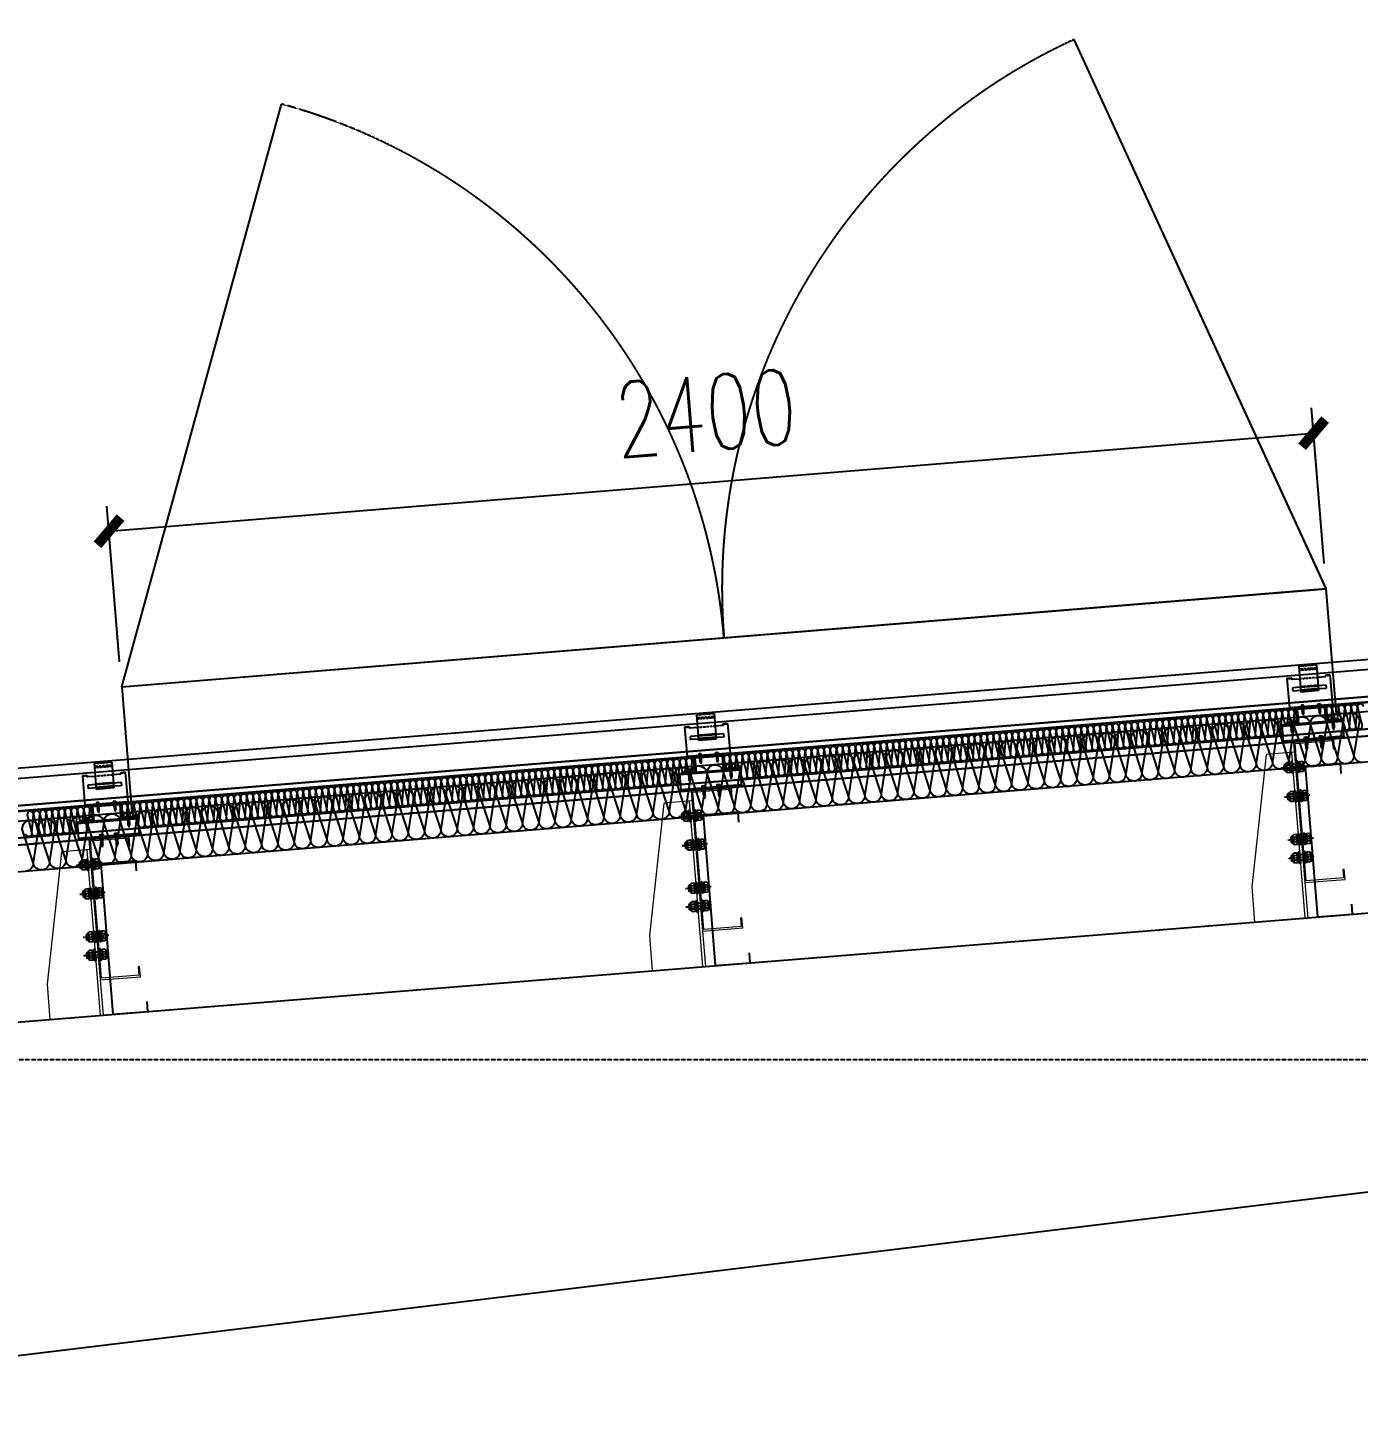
# Model space of a CAD drawing. Extents: x 220580 to 2027826, y -309201 to 71987.
# Drawn here: x 280199 to 282842, y -213029 to -210279 of the extents above; entities that cross this region are included whole.
import ezdxf

# ---------------------------------------------------------------- set-up
doc = ezdxf.new("R2010")
doc.units = 0
for name, pattern in [('__DASH', [0.35, 0.25, -0.1]), ('CENTER', [2, 1.25, -0.25, 0.25, -0.25]), ('CONTINUOUS0', [0]), ('CONTINUOUS1', [0]), ('DASH', [0.35, 0.25, -0.1]), ('DOTE', [2.42, 2, -0.2, 0.02, -0.2])]:
    doc.linetypes.add(name, pattern=pattern)
for name, color, linetype in [('003_THICK', 7, 'CONTINUOUS1'), ('004_THIN', 6, 'CONTINUOUS0'), ('A-AXIS-DOTE', 14, 'DOTE'), ('A-AXIS-DP', 126, 'Continuous'), ('A-HATCH-2', 251, 'Continuous'), ('A-LIN-V', 9, 'Continuous'), ('AS-COLN', 6, 'Continuous'), ('BWM', 8, 'Continuous'), ('C18', 4, 'CENTER'), ('DIM', 173, 'Continuous'), ('pj', 4, 'Continuous'), ('SEAMLOK75 - SHEET', 6, 'Continuous'), ('ZX', 240, 'CENTER'), ('建-尺寸', 3, 'Continuous'), ('紧固件', 40, 'Continuous')]:
    doc.layers.add(name, color=color, linetype=linetype)
doc.layers.add('S-dim', color=81, linetype='Continuous', lineweight=0)
doc.layers.add('粗', color=7, linetype='Continuous', lineweight=50)
doc.styles.add('A-DIM_T3', font='SIMPLEX', dxfattribs={"width": 0.705882, "bigfont": 'GBCBIG'})
doc.dimstyles.new('A-DIM&&50', dxfattribs={"dimtxt": 148.75, "dimasz": 50, "dimexe": 125, "dimexo": 150, "dimgap": 63.125, "dimtad": 1, "dimdec": 0, "dimzin": 0, "dimdsep": 46, "dimtxsty": 'A-DIM_T3', "dimblk": 'ARCHTICK', "dimcen": 0.09, "dimclrt": 7, "dimazin": 2, "dimtfac": 1, "dimtdec": 0, "dimtix": 1, "dimtmove": 2, "dimatfit": 3, "dimfxl": 0, "dimtolj": 1, "dimtzin": 0, "dimarcsym": 0})

# ---------------------------------------------------------------- blocks, each defined once
blk = doc.blocks.new('CURVEPATTERNLIB$SYSLIB$岩棉板')
at = {"color": 0}
for p, q in [((0, -17), (12, -67)), ((12, -67), (24, -17))]:
    blk.add_line(p, q, dxfattribs=at)
for centre, start, end in [((12, -17), 0, 180), ((0, -67), 270, 0), ((24, -67), 180, 270)]:
    blk.add_arc(centre, 12, start, end, dxfattribs=at)
blk = doc.blocks.new('e534654')
at = {"layer": 'A-LIN-V', "color": 2}
for p, q in [((10200, 700), (5250, 1100)), ((10200, 0), (5250, 600))]:
    blk.add_line(p, q, dxfattribs=at)
at = {"layer": 'A-LIN-V'}
for points in [[(6640.5, 1268.5), (6642.2, 1288.5), (6711.9, 1282.8), (6687.8, 983.8), (6618, 989.5), (6619.6, 1009.4)], [(7836.6, 1171.9), (7838.3, 1191.8), (7908, 1186.2), (7883.9, 887.2), (7814.1, 892.8), (7815.7, 912.7)], [(9032.7, 1075.2), (9034.4, 1095.2), (9104.1, 1089.5), (9080, 790.5), (9010.2, 796.1), (9011.8, 816.1)]]:
    blk.add_lwpolyline(points, dxfattribs=at)
at = {"layer": 'AS-COLN'}
for p, q in [((5250, 1500.5), (10098.9, 1105.6)), ((5250, 1400.4), (10099.9, 1005.4))]:
    blk.add_line(p, q, dxfattribs=at)
at = {"layer": 'A-HATCH-2', "xscale": 1.353561134779942, "yscale": 1.351351351351351, "zscale": 1.351351351351351, "rotation": 355.3467533355649}
for p in [(6606.5, 1397), (6638.9, 1394.3), (6671.3, 1391.7), (6703.7, 1389.1), (6736, 1386.4), (6768.4, 1383.8), (6800.8, 1381.2), (6833.2, 1378.5), (6865.5, 1375.9), (6897.9, 1373.3), (6930.3, 1370.6), (6962.7, 1368), (6995.1, 1365.3), (7027.4, 1362.7), (7059.8, 1360.1), (7092.2, 1357.4), (7124.6, 1354.8), (7157, 1352.2), (7189.3, 1349.5), (7221.7, 1346.9), (7254.1, 1344.3), (7286.5, 1341.6), (7318.8, 1339), (7351.2, 1336.4), (7383.6, 1333.7), (7416, 1331.1), (7448.4, 1328.5), (7480.7, 1325.8), (7513.1, 1323.2), (7545.5, 1320.5), (7577.9, 1317.9), (7610.2, 1315.3), (7642.6, 1312.6), (7675, 1310), (7707.4, 1307.4), (7739.8, 1304.7), (7772.1, 1302.1), (7804.5, 1299.5), (7836.9, 1296.8), (7869.3, 1294.2), (7901.7, 1291.6), (7934, 1288.9), (7966.4, 1286.3), (7998.8, 1283.7), (8031.2, 1281), (8063.5, 1278.4), (8095.9, 1275.7), (8128.3, 1273.1), (8160.7, 1270.5), (8193.1, 1267.8), (8225.4, 1265.2), (8257.8, 1262.6), (8290.2, 1259.9), (8322.6, 1257.3), (8355, 1254.7), (8387.3, 1252), (8419.7, 1249.4), (8452.1, 1246.8), (8484.5, 1244.1), (8516.8, 1241.5), (8549.2, 1238.9), (8581.6, 1236.2), (8614, 1233.6), (8646.4, 1230.9), (8678.7, 1228.3), (8711.1, 1225.7), (8743.5, 1223), (8775.9, 1220.4), (8808.2, 1217.8), (8840.6, 1215.1), (8873, 1212.5), (8905.4, 1209.9), (8937.8, 1207.2), (8970.1, 1204.6), (9002.5, 1202), (9034.9, 1199.3), (9067.3, 1196.7), (9099.7, 1194), (9132, 1191.4), (9164.4, 1188.8), (9196.8, 1186.1), (9229.2, 1183.5)]:
    blk.add_blockref('CURVEPATTERNLIB$SYSLIB$岩棉板', p, dxfattribs=at)
blk = doc.blocks.new('_ArchTick')
at = {"color": 0, "linetype": 'ByBlock', "const_width": 0.4}
blk.add_lwpolyline([(-0.5, -0.5), (0.5, 0.5)], dxfattribs=at)
blk = doc.blocks.new('*D407')
at = {"layer": 'Defpoints', "color": 0, "transparency": 16777216}
for p in [(-1772729.9, 580856.2), (-1772720.3, 580546.4), (-1775119.2, 580472)]:
    blk.add_point(p, dxfattribs=at)
at = {"layer": '建-尺寸', "color": 0, "lineweight": -2, "transparency": 16777216}
for p, q in [((-1772721.9, 580596.3), (-1772731.5, 580906.2)), ((-1775128.8, 580781.8), (-1772729.9, 580856.2)), ((-1775120.7, 580522), (-1775130.3, 580831.8))]:
    blk.add_line(p, q, dxfattribs=at)
at = {"layer": '建-尺寸', "color": 0, "lineweight": -2, "transparency": 16777216, "xscale": 50, "yscale": 50, "zscale": 50}
for p, rotation in [((-1772729.9, 580856.2), 1.775699479531219), ((-1775128.8, 580781.8), 181.7756994795312)]:
    blk.add_blockref('_ArchTick', p, dxfattribs=dict(at, rotation=rotation))
at = {"layer": '建-尺寸', "color": 7, "transparency": 16777216, "insert": (-1773933.6, 580956.5), "char_height": 148.75, "attachment_point": 5, "rotation": 1.7757, "style": 'A-DIM_T3'}
blk.add_mtext('\\A1;2400', dxfattribs=at)
blk = doc.blocks.new('20250821141233')
at = {"layer": 'A-AXIS-DOTE', "linetype": '__DASH', "ltscale": 2}
blk.add_line((110280.4, 11700), (-5335.3, 11700), dxfattribs=at)
blk = doc.blocks.new('34t65')
at = {"color": 2, "ltscale": 50}
for p, q in [((1430037, 238183.4), (1430157, 238183.4)), ((1430037, 238148.4), (1430037, 238183.4)), ((1430157, 238183.4), (1430157, 238148.4)), ((1430037, 238180.9), (1430157, 238180.9)), ((1430157, 238150.9), (1430037, 238150.9)), ((1430157, 238148.4), (1430037, 238148.4))]:
    blk.add_line(p, q, dxfattribs=at)
blk = doc.blocks.new('*U1984')
at = {"layer": 'pj'}
for p, q in [((-4.4, 0.5), (-4.4, 0)), ((4.4, 0), (-4.4, 0)), ((-4.1, 0.8), (-3.1, 1)), ((4.1, 0.8), (-4.1, 0.8)), ((-3.1, 3.9), (-3.1, 1)), ((3.1, 1), (-3.1, 1)), ((2.3, 4.2), (-2.3, 4.2)), ((-2, 0.8), (-1.5, 1)), ((-1.5, 3.9), (-1.5, 1)), ((-1.5, 0), (-1.5, -1.6)), ((1.5, 3.9), (1.5, 1)), ((2.2, 0.8), (1.5, 1)), ((1.5, 0), (1.5, -1.1)), ((3.1, 3.9), (3.1, 1)), ((4.1, 0.8), (3.1, 1)), ((4.4, 0.5), (4.4, 0)), ((-2.1, -1.9), (2.1, -1.4)), ((-2.1, -1.9), (-1.5, -1.6)), ((-2.1, -1.9), (-1.5, -2.2)), ((-2.1, -3.3), (2.1, -2.8)), ((-2.1, -3.3), (-1.5, -3)), ((-2.1, -3.3), (-1.5, -3.6)), ((-2.1, -4.7), (2.1, -4.2)), ((-2.1, -4.7), (-1.5, -4.4)), ((-2.1, -4.7), (-1.5, -5)), ((-2.1, -6.1), (2.1, -5.6)), ((-2.1, -6.1), (-1.5, -5.8)), ((-2.1, -6.1), (-1.5, -6.4)), ((-2.1, -7.5), (2.1, -7)), ((-2.1, -7.5), (-1.5, -7.2)), ((-2.1, -7.5), (-1.5, -7.8)), ((-2.1, -8.9), (2.1, -8.4)), ((-2.1, -8.9), (-1.5, -8.6)), ((-2.1, -8.9), (-1.5, -9.2)), ((-2.1, -10.3), (2.1, -9.8)), ((-2.1, -10.3), (-1.5, -10)), ((-2.1, -10.3), (-1.5, -10.6)), ((-2.1, -11.7), (2.1, -11.2)), ((-2.1, -11.7), (-1.5, -11.4)), ((-2.1, -11.7), (-1.5, -12)), ((-2.1, -13.1), (-1.5, -12.8)), ((-2.1, -13.1), (-1.1, -13)), ((-2.1, -13.1), (-1.5, -13.4)), ((-1.5, -1.6), (1.5, -1.1)), ((-1.5, -2.2), (1.5, -1.7)), ((-1.5, -2.2), (-1.5, -3)), ((-1.5, -3), (1.5, -2.5)), ((-1.5, -3.6), (1.5, -3.1)), ((-1.5, -3.6), (-1.5, -4.4)), ((-1.5, -4.4), (1.5, -3.9)), ((-1.5, -5), (1.5, -4.5)), ((-1.5, -5), (-1.5, -5.8)), ((-1.5, -5.8), (1.5, -5.3)), ((-1.5, -6.4), (1.5, -5.9)), ((-1.5, -6.4), (-1.5, -7.2)), ((-1.5, -7.2), (1.5, -6.7)), ((-1.5, -7.8), (1.5, -7.3)), ((-1.5, -7.8), (-1.5, -8.6)), ((-1.5, -8.6), (1.5, -8.1)), ((-1.5, -9.2), (1.5, -8.7)), ((-1.5, -9.2), (-1.5, -10)), ((-1.5, -10), (1.5, -9.5)), ((-1.5, -10.6), (1.5, -10.1)), ((-1.5, -10.6), (-1.5, -11.4)), ((-1.5, -11.4), (1.5, -10.9)), ((-1.5, -12), (1.5, -11.5)), ((-1.5, -12), (-1.5, -12.8)), ((-1.5, -12.8), (-1, -12.7)), ((-1.5, -13.4), (-1.5, -17.2)), ((-1.5, -13.4), (-1.3, -13.4)), ((0, -18.6), (-1.5, -17.2)), ((0, -18.6), (1.5, -17.2)), ((0.6, -12.4), (1.5, -12.3)), ((0.7, -12.8), (2.1, -12.6)), ((0.7, -13), (1.5, -12.9)), ((0.7, -13.8), (1.5, -13.7)), ((0.7, -14.2), (2.1, -14)), ((0.7, -14.4), (1.5, -14.3)), ((1.5, -0.3), (1.5, -1.1)), ((2.1, -1.4), (1.5, -1.1)), ((2.1, -1.4), (1.5, -1.7)), ((1.5, -1.7), (1.5, -2.5)), ((2.1, -2.8), (1.5, -2.5)), ((2.1, -2.8), (1.5, -3.1)), ((1.5, -3.1), (1.5, -3.9)), ((2.1, -4.2), (1.5, -3.9)), ((2.1, -4.2), (1.5, -4.5)), ((1.5, -4.5), (1.5, -5.3)), ((2.1, -5.6), (1.5, -5.3)), ((2.1, -5.6), (1.5, -5.9)), ((1.5, -5.9), (1.5, -6.7)), ((2.1, -7), (1.5, -6.7)), ((2.1, -7), (1.5, -7.3)), ((1.5, -7.3), (1.5, -8.1)), ((2.1, -8.4), (1.5, -8.1)), ((2.1, -8.4), (1.5, -8.7)), ((1.5, -8.7), (1.5, -9.5)), ((2.1, -9.8), (1.5, -9.5)), ((2.1, -9.8), (1.5, -10.1)), ((1.5, -10.1), (1.5, -10.9)), ((2.1, -11.2), (1.5, -10.9)), ((2.1, -11.2), (1.5, -11.5)), ((1.5, -11.5), (1.5, -12.3)), ((2.1, -12.6), (1.5, -12.3)), ((2.1, -12.6), (1.5, -12.9)), ((1.5, -12.9), (1.5, -13.7)), ((2.1, -14), (1.5, -13.7)), ((2.1, -14), (1.5, -14.3)), ((1.5, -14.3), (1.5, -17.2))]:
    blk.add_line(p, q, dxfattribs=at)
blk.add_lwpolyline([(0, -18.6), (0.7, -14.4), (0.7, -12.7, 0.417657), (0.4, -12.4, 0.097062), (-1, -12.7), (-1.5, -13.8)], format="xyb", dxfattribs=at)
for centre, radius, start, end in [((-4.1, 0.5), 0.3, 90, 180), ((-2.3, 3.3), 0.951, 35.4009, 144.5991), ((0, 1), 3.2, 61.0594, 118.9406), ((2.3, 3.3), 0.951, 35.4009, 144.5991), ((4.1, 0.5), 0.3, 0, 90)]:
    blk.add_arc(centre, radius, start, end, dxfattribs=at)
at = {"layer": 'ZX', "ltscale": 0.2}
blk.add_line((0, 4.9), (0, -21), dxfattribs=at)
blk = doc.blocks.new('A$C2F3B4A73')
at = {"layer": '粗', "lineweight": -2}
for p, q in [((25.2, 101.1), (60.4, 101.1)), ((25.2, 101.1), (25.2, 49.6)), ((60.4, 101.1), (60.4, 49.6)), ((0, 78.7), (9.6, 78.7)), ((0, 78.7), (0, 19.8)), ((9.6, 78.7), (9.6, 76.3)), ((9.6, 58.4), (9.6, 53.6)), ((10.4, 75.5), (25.2, 75.5)), ((10.4, 59.2), (25.2, 59.2)), ((25.2, 58.4), (60.4, 58.4)), ((60.4, 75.5), (75.2, 75.5)), ((60.4, 59.2), (75.2, 59.2)), ((76, 78.7), (85.6, 78.7)), ((76, 78.7), (76, 76.3)), ((76, 58.4), (76, 53.6)), ((85.6, 78.7), (85.6, 19.8)), ((10.4, 52.8), (25.2, 52.8)), ((25.2, 53.6), (60.4, 53.6)), ((25.2, 49.6), (60.4, 49.6)), ((60.4, 52.8), (75.2, 52.8)), ((0, 19.8), (85.6, 19.8)), ((0, 18.8), (0, 19.8)), ((0, 18.8), (85.6, 18.8)), ((14.4, 19.8), (14.4, 18.8)), ((71.2, 19.8), (71.2, 18.8)), ((85.6, 19.8), (85.6, 18.8))]:
    blk.add_line(p, q, dxfattribs=at)
at = {"layer": '粗', "linetype": 'DASH', "lineweight": -2}
for p, q in [((25.2, 100.6), (60.4, 100.6)), ((25.2, 94.7), (60.4, 94.7)), ((25.2, 92.3), (60.4, 92.3)), ((0, 77.7), (9.6, 77.7)), ((25.2, 75.5), (60.4, 75.5)), ((25.2, 60), (60.4, 60)), ((25.2, 59.2), (60.4, 59.2)), ((76, 77.7), (85.6, 77.7)), ((25.2, 52.8), (60.4, 52.8)), ((25.2, 52), (60.4, 52)), ((16, 19.8), (16, 18.8)), ((21.6, 19.8), (21.6, 18.8)), ((29.6, 19.8), (29.6, 18.8)), ((35.2, 19.8), (35.2, 18.8)), ((50.4, 19.8), (50.4, 18.8)), ((56, 19.8), (56, 18.8)), ((64, 19.8), (64, 18.8)), ((69.6, 19.8), (69.6, 18.8))]:
    blk.add_line(p, q, dxfattribs=at)
at = {"layer": '粗', "lineweight": -2}
for centre, start, end in [((10.4, 76.3), 180, 270), ((10.4, 58.4), 90, 180), ((75.2, 76.3), 270, 0), ((75.2, 58.4), 0, 90), ((10.4, 53.6), 180, 270), ((75.2, 53.6), 270, 0)]:
    blk.add_arc(centre, 0.8, start, end, dxfattribs=at)
at = {"layer": '紧固件', "color": 2, "yscale": 0.8, "zscale": 0.8}
for p, xscale in [((26.1, 19.8), 0.8), ((59.5, 19.8), -0.8)]:
    blk.add_blockref('*U1984', p, dxfattribs=dict(at, xscale=xscale))
blk = doc.blocks.new('A$C51791418')
blk.add_blockref('A$C2F3B4A73', (-42.8, -15.8))
blk = doc.blocks.new('*U1987')
at = {"layer": '003_THICK', "color": 2}
for points in [[(-11, 13.1, 0.611769), (-11, 6.5, 0.611769)], [(-11, 6.5, 0.305859), (-11, -6.5, 0.305859)], [(31.2, 6.5, 0.61177), (31.2, 13.1, 0.61177)], [(31.2, -6.5, 0.305858), (31.2, 6.5, 0.305858)], [(-11, -6.5, 0.611769), (-11, -13.1, 0.611769)], [(31.2, -13.1, 0.61177), (31.2, -6.5, 0.61177)]]:
    blk.add_lwpolyline(points, format="xyb", dxfattribs=at)
for points in [[(-13, 9.8), (-13, -9.8)], [(-11, 13.1), (-3, 13.1)], [(-11, 6.5), (-3, 6.5)], [(-3.6, 8), (-3.6, -8)], [(-3, 13.1), (-3, -13.1)], [(-3, 12.1), (1.1, 12.1)], [(-3, 0), (1.1, 4.1)], [(-3, -4.1), (1.1, 0)], [(1.1, 15), (4.1, 15)], [(1.1, 15), (1.1, -15)], [(4.1, 15), (4.1, -15)], [(4.1, 8), (16.1, 8)], [(16.1, 15), (16.1, -15)], [(16.1, 15), (19.1, 15)], [(19.1, 15), (19.1, -15)], [(19.1, 12.1), (23.2, 12.1)], [(19.1, 0), (23.2, 4.1)], [(23.2, 13.1), (23.2, -13.1)], [(23.2, 13.1), (31.2, 13.1)], [(23.2, 6.5), (31.2, 6.5)], [(33.2, 9.8), (33.2, -9.8)], [(33.2, 8), (37.5, 8)], [(37.5, 8), (37.5, -8)], [(37.5, 8), (39, 6.5)], [(39, 6.5), (39, -6.5)], [(-11, -6.5), (-3, -6.5)], [(-11, -13.1), (-3, -13.1)], [(-3, -12.1), (1.1, -12.1)], [(1.1, -15), (4.1, -15)], [(4.1, -8), (16.1, -8)], [(16.1, -15), (19.1, -15)], [(19.1, -4.1), (23.2, 0)], [(19.1, -12.1), (23.2, -12.1)], [(23.2, -6.5), (31.2, -6.5)], [(23.2, -13.1), (31.2, -13.1)], [(33.2, -8), (37.5, -8)], [(37.5, -8), (39, -6.5)]]:
    blk.add_lwpolyline(points, dxfattribs=at)
at = {"layer": '004_THIN', "color": 2}
for points in [[(-3.6, 6.5), (16.1, 6.5)], [(33.2, 6.5), (39, 6.5)], [(-3.6, -6.5), (16.1, -6.5)], [(33.2, -6.5), (39, -6.5)]]:
    blk.add_lwpolyline(points, dxfattribs=at)
at = {"layer": 'C18', "color": 1, "ltscale": 0.6}
blk.add_lwpolyline([(-21, 0), (47, 0)], dxfattribs=at)
blk = doc.blocks.new('1112')
at = {"color": 2}
blk.add_lwpolyline([(1432456, 238570.9), (1432478.5, 238570.9), (1432478.5, 238598.4), (1432538.5, 238598.4), (1432538.5, 238570.9), (1432561, 238570.9), (1432561, 238568.4), (1432536, 238568.4), (1432536, 238595.9), (1432481, 238595.9), (1432481, 238568.4), (1432456, 238568.4)], close=True, dxfattribs=at)
at = {"layer": 'S-dim', "ltscale": 10}
for p, q in [((1432412.5, 238511.6), (1432362.5, 238252.3)), ((1432412.5, 238512.7), (1432468.5, 238512.7)), ((1432462.5, 238511.6), (1432462.5, 238182.3)), ((1432362.5, 238252.3), (1432362.5, 238182.3)), ((1432468.5, 238252.3), (1432468.5, 238182.3)), ((1432362.5, 238182.3), (1432468.5, 238182.3))]:
    blk.add_line(p, q, dxfattribs=at)
at = {"layer": 'S-dim', "color": 6, "ltscale": 10}
blk.add_lwpolyline([(1432548.5, 238512.3), (1432548.5, 238532.3), (1432468.5, 238532.3), (1432468.5, 238252.3), (1432548.5, 238252.3), (1432548.5, 238272.3), (1432545.5, 238272.3), (1432545.5, 238255.3), (1432471.5, 238255.3), (1432471.5, 238529.3), (1432545.5, 238529.3), (1432545.5, 238512.3)], close=True, dxfattribs=at)
blk.add_blockref('34t65', (2411.5, 385))
at = {"xscale": -0.7500000000000001, "yscale": 0.7500000000000001, "zscale": 0.7500000000000001, "rotation": 359.9999999722328}
for p in [(1432474.6, 238482.3), (1432474.6, 238302.3)]:
    blk.add_blockref('*U1987', p, dxfattribs=at)
at = {"layer": 'SEAMLOK75 - SHEET', "xscale": -1}
blk.add_blockref('A$C51791418', (1432508.5, 238596.4), dxfattribs=at)
at = {"layer": '紧固件', "xscale": -1.023999999801318, "yscale": 1.023999999801318, "zscale": 1.023999999801318}
for p in [(1432467.3, 238570.9), (1432549.8, 238570.9, 0), (1432493.5, 238535.9), (1432523.5, 238535.9)]:
    blk.add_blockref('*U1984', p, dxfattribs=at)
blk = doc.blocks.new('*U1975')
at = {"layer": '003_THICK', "color": 2}
for points in [[(-10.5, 13.1, 0.611769), (-10.5, 6.5, 0.611769)], [(-10.5, 6.5, 0.305859), (-10.5, -6.5, 0.305859)], [(31.2, 6.5, 0.61177), (31.2, 13.1, 0.61177)], [(31.2, -6.5, 0.305858), (31.2, 6.5, 0.305858)], [(-10.5, -6.5, 0.611769), (-10.5, -13.1, 0.611769)], [(31.2, -13.1, 0.61177), (31.2, -6.5, 0.61177)]]:
    blk.add_lwpolyline(points, format="xyb", dxfattribs=at)
for points in [[(-12.5, 9.8), (-12.5, -9.8)], [(-10.5, 13.1), (-2.5, 13.1)], [(-10.5, 6.5), (-2.5, 6.5)], [(-3.6, 8), (-3.6, -8)], [(-2.5, 13.1), (-2.5, -13.1)], [(-2.5, 12.1), (1.6, 12.1)], [(-2.5, 0), (1.6, 4.1)], [(-2.5, -4.1), (1.6, 0)], [(1.6, 15), (4.6, 15)], [(1.6, 15), (1.6, -15)], [(4.6, 15), (4.6, -15)], [(4.6, 8), (16.1, 8)], [(16.1, 15), (16.1, -15)], [(16.1, 15), (19.1, 15)], [(19.1, 15), (19.1, -15)], [(19.1, 12.1), (23.2, 12.1)], [(19.1, 0), (23.2, 4.1)], [(23.2, 13.1), (23.2, -13.1)], [(23.2, 13.1), (31.2, 13.1)], [(23.2, 6.5), (31.2, 6.5)], [(33.2, 9.8), (33.2, -9.8)], [(33.2, 8), (37.5, 8)], [(37.5, 8), (37.5, -8)], [(37.5, 8), (39, 6.5)], [(39, 6.5), (39, -6.5)], [(-10.5, -6.5), (-2.5, -6.5)], [(-10.5, -13.1), (-2.5, -13.1)], [(-2.5, -12.1), (1.6, -12.1)], [(1.6, -15), (4.6, -15)], [(4.6, -8), (16.1, -8)], [(16.1, -15), (19.1, -15)], [(19.1, -4.1), (23.2, 0)], [(19.1, -12.1), (23.2, -12.1)], [(23.2, -6.5), (31.2, -6.5)], [(23.2, -13.1), (31.2, -13.1)], [(33.2, -8), (37.5, -8)], [(37.5, -8), (39, -6.5)]]:
    blk.add_lwpolyline(points, dxfattribs=at)
at = {"layer": '004_THIN', "color": 2}
for points in [[(-3.6, 6.5), (16.1, 6.5)], [(33.2, 6.5), (39, 6.5)], [(-3.6, -6.5), (16.1, -6.5)], [(33.2, -6.5), (39, -6.5)]]:
    blk.add_lwpolyline(points, dxfattribs=at)
at = {"layer": 'C18', "color": 1, "ltscale": 0.6}
blk.add_lwpolyline([(-20.5, 0), (47, 0)], dxfattribs=at)
blk = doc.blocks.new('r5657')
at = {"layer": 'A-LIN-V'}
blk.add_line((-1775119.2, 580472), (-1775111.4, 580222.1), dxfattribs=at)
for points in [[(-1772720.3, 580546.4), (-1773165.5, 581660.7)], [(-1775119.2, 580472), (-1774743.9, 581611.8)], [(-1775119.2, 580472), (-1772720.3, 580546.4)], [(-1772712.6, 580296.5), (-1772720.3, 580546.4)]]:
    blk.add_lwpolyline(points, dxfattribs=at)
at = {"layer": 'A-LIN-V', "linetype": 'DASH'}
for centre, start, end in [((-1772720.3, 580546.4), 111.7757, 181.7757), ((-1775119.2, 580472), 1.7757, 71.7757)]:
    blk.add_arc(centre, 1200, start, end, dxfattribs=at)
at = {"layer": '建-尺寸'}
dim = blk.add_aligned_dim(p1=(-1775119.2, 580472), p2=(-1772720.3, 580546.4), distance=310, dimstyle='A-DIM&&50', dxfattribs=at)
dim.commit()
dim.dimension.update_dxf_attribs({"geometry": '*D407', "text_midpoint": (-1773933.6, 580956.5)})
blk = doc.blocks.new('A$Cc659754e')
at = {"color": 1, "ltscale": 50}
for p, q in [((-10454.6, 2467.1), (-15249.9, 2079.6)), ((-10454.7, 2468.6), (-15249.7, 2081.1))]:
    blk.add_line(p, q, dxfattribs=at)
at = {"color": 4, "ltscale": 50}
for p, q in [((-15184, 2033.6), (-10453.1, 2415.9, 0)), ((-15184, 2032.8), (-10453, 2415.1, 0)), ((-15184, 2019.4), (-10452.6, 2401.7, 0)), ((-15184, 2018.6), (-10452.6, 2400.9, 0))]:
    blk.add_line(p, q, dxfattribs=at)
at = {"color": 2, "ltscale": 50}
blk.add_line((-15184, 2019.7), (-10452.6, 2402, 0), dxfattribs=at)
at = {"layer": 'A-LIN-V', "color": 2}
for p, q in [((-15400, 1650), (-10450, 2050)), ((-15400, 950), (-10450, 1550))]:
    blk.add_line(p, q, dxfattribs=at)
at = {"layer": 'BWM'}
for points in [[(-11796.1, 2351.3, 1), (-11808.6, 2350.3), (-11799.3, 2313.4, -1), (-11811.8, 2312.4), (-11808.6, 2350.3, 1), (-11821, 2349.3), (-11811.8, 2312.4, -1), (-11824.2, 2311.4), (-11821, 2349.3, 1), (-11833.5, 2348.3), (-11824.2, 2311.4, -1), (-11836.7, 2310.4), (-11833.5, 2348.3, 1), (-11846, 2347.3), (-11840.4, 2325)], [(-11954.6, 2294.6, -0.414214), (-11961.3, 2300.3), (-11958.1, 2338.2, 1), (-11970.6, 2337.2), (-11961.3, 2300.3, -1), (-11973.8, 2299.3), (-11970.6, 2337.2, 1), (-11983, 2336.2), (-11973.8, 2299.3, -1), (-11986.2, 2298.3), (-11983, 2336.2, 1), (-11995.5, 2335.2), (-11986.2, 2298.3, -1), (-11998.7, 2297.3), (-11995.5, 2335.2, 1), (-12007.9, 2334.2), (-11998.7, 2297.3, -1), (-12011.1, 2296.3), (-12007.9, 2334.2, 1), (-12020.4, 2333.2), (-12011.1, 2296.3, -1), (-12023.6, 2295.3), (-12020.4, 2333.2, 1), (-12032.9, 2332.2), (-12023.6, 2295.3, -1), (-12036.1, 2294.3), (-12032.9, 2332.2, 1), (-12045.3, 2331.2), (-12036.1, 2294.3, -1), (-12048.5, 2293.3), (-12045.3, 2331.2, 1), (-12057.8, 2330.1), (-12048.5, 2293.3, -1), (-12061, 2292.3), (-12057.8, 2330.1, 1), (-12070.2, 2329.1), (-12061, 2292.3, -1), (-12073.4, 2291.3), (-12070.2, 2329.1, 1), (-12082.7, 2328.1), (-12073.4, 2291.3, -1), (-12085.9, 2290.3), (-12082.7, 2328.1, 1), (-12095.1, 2327.1), (-12085.9, 2290.3, -1), (-12098.4, 2289.3), (-12095.1, 2327.1, 1), (-12107.6, 2326.1), (-12098.4, 2289.3, -1), (-12110.8, 2288.3), (-12107.6, 2326.1, 1), (-12120.1, 2325.1), (-12110.8, 2288.3, -1), (-12123.3, 2287.2), (-12120.1, 2325.1, 1), (-12132.5, 2324.1), (-12123.3, 2287.2, -1), (-12135.7, 2286.2), (-12132.5, 2324.1, 1), (-12145, 2323.1), (-12135.7, 2286.2, -1), (-12148.2, 2285.2), (-12145, 2323.1, 1), (-12157.4, 2322.1), (-12148.2, 2285.2, -1), (-12160.7, 2284.2), (-12157.4, 2322.1, 1), (-12169.9, 2321.1), (-12160.7, 2284.2, -1), (-12173.1, 2283.2), (-12169.9, 2321.1, 1), (-12182.4, 2320.1), (-12173.1, 2283.2, -1), (-12185.6, 2282.2), (-12182.4, 2320.1, 1), (-12194.8, 2319.1), (-12185.6, 2282.2, -1), (-12198, 2281.2), (-12194.8, 2319.1, 1), (-12207.3, 2318.1), (-12198, 2281.2, -1), (-12210.5, 2280.2), (-12207.3, 2318.1, 1), (-12219.7, 2317.1), (-12210.5, 2280.2, -1), (-12222.9, 2279.2), (-12219.7, 2317.1, 1), (-12232.2, 2316), (-12222.9, 2279.2, -1), (-12235.4, 2278.2), (-12232.2, 2316, 1), (-12244.7, 2315), (-12235.4, 2278.2, -1), (-12247.9, 2277.2), (-12244.7, 2315, 1), (-12257.1, 2314), (-12247.9, 2277.2, -1), (-12260.3, 2276.2), (-12257.1, 2314, 1), (-12269.6, 2313), (-12260.3, 2276.2, -1), (-12272.8, 2275.2), (-12269.6, 2313, 1), (-12282, 2312), (-12272.8, 2275.2, -1), (-12285.2, 2274.2), (-12282, 2312, 1), (-12294.5, 2311), (-12285.2, 2274.2, -1), (-12297.7, 2273.2), (-12294.5, 2311, 1), (-12307, 2310), (-12297.7, 2273.2, -1), (-12310.2, 2272.1), (-12307, 2310, 1), (-12319.4, 2309), (-12310.2, 2272.1, -1), (-12322.6, 2271.1), (-12319.4, 2309, 1), (-12331.9, 2308), (-12322.6, 2271.1, -1), (-12335.1, 2270.1), (-12331.9, 2308, 1), (-12344.3, 2307), (-12335.1, 2270.1, -1), (-12347.5, 2269.1), (-12344.3, 2307, 1), (-12356.8, 2306), (-12347.5, 2269.1, -1), (-12360, 2268.1), (-12356.8, 2306, 1), (-12369.3, 2305), (-12360, 2268.1, -1), (-12372.5, 2267.1), (-12369.3, 2305, 1), (-12381.7, 2304), (-12372.5, 2267.1, -1), (-12384.9, 2266.1), (-12381.7, 2304, 1), (-12394.2, 2303), (-12384.9, 2266.1, -1), (-12397.4, 2265.1), (-12394.2, 2303, 1), (-12406.6, 2302), (-12397.4, 2265.1, -1), (-12409.8, 2264.1), (-12406.6, 2302, 1), (-12419.1, 2300.9), (-12409.8, 2264.1, -1), (-12422.3, 2263.1), (-12419.1, 2300.9, 1), (-12431.6, 2299.9), (-12422.3, 2263.1, -1), (-12434.8, 2262.1), (-12431.6, 2299.9, 1), (-12444, 2298.9), (-12434.8, 2262.1, -1), (-12447.2, 2261.1), (-12444, 2298.9, 1), (-12456.5, 2297.9), (-12447.2, 2261.1, -1), (-12459.7, 2260.1), (-12456.5, 2297.9, 1), (-12468.9, 2296.9), (-12459.7, 2260.1, -1), (-12472.1, 2259.1), (-12468.9, 2296.9, 1), (-12481.4, 2295.9), (-12472.1, 2259.1, -1), (-12484.6, 2258), (-12481.4, 2295.9, 1), (-12493.8, 2294.9), (-12484.6, 2258, -1), (-12497.1, 2257), (-12493.8, 2294.9, 1), (-12506.3, 2293.9), (-12497.1, 2257, -1), (-12509.5, 2256), (-12506.3, 2293.9, 1), (-12518.8, 2292.9), (-12509.5, 2256, -1), (-12522, 2255), (-12518.8, 2292.9, 1), (-12531.2, 2291.9), (-12522, 2255, -1), (-12534.4, 2254), (-12531.2, 2291.9, 1), (-12543.7, 2290.9), (-12534.4, 2254, -1), (-12546.9, 2253), (-12543.7, 2290.9, 1), (-12556.1, 2289.9), (-12546.9, 2253, -1), (-12559.4, 2252), (-12556.1, 2289.9, 1), (-12568.6, 2288.9), (-12559.4, 2252, -1), (-12571.8, 2251), (-12568.6, 2288.9, 1), (-12581.1, 2287.9), (-12571.8, 2251, -1), (-12584.3, 2250), (-12581.1, 2287.9, 1), (-12593.5, 2286.9), (-12584.3, 2250, -1), (-12596.7, 2249), (-12593.5, 2286.9, 1), (-12606, 2285.8), (-12596.7, 2249, -1), (-12609.2, 2248), (-12606, 2285.8, 1), (-12618.4, 2284.8), (-12609.2, 2248, -1), (-12621.6, 2247), (-12618.4, 2284.8, 1), (-12630.9, 2283.8), (-12621.6, 2247, -1), (-12634.1, 2246), (-12630.9, 2283.8, 1), (-12643.4, 2282.8), (-12634.1, 2246, -1), (-12646.6, 2245), (-12643.4, 2282.8, 1), (-12655.8, 2281.8), (-12646.6, 2245, -1), (-12659, 2244), (-12655.8, 2281.8, 1), (-12668.3, 2280.8), (-12659, 2244, -1), (-12671.5, 2242.9), (-12668.3, 2280.8, 1), (-12680.7, 2279.8), (-12671.5, 2242.9, -1), (-12683.9, 2241.9), (-12680.7, 2279.8, 1), (-12693.2, 2278.8), (-12683.9, 2241.9, -1), (-12696.4, 2240.9), (-12693.2, 2278.8, 1), (-12705.7, 2277.8), (-12696.4, 2240.9, -1), (-12708.9, 2239.9), (-12705.7, 2277.8, 1), (-12718.1, 2276.8), (-12708.9, 2239.9, -1), (-12721.3, 2238.9), (-12718.1, 2276.8, 1), (-12730.6, 2275.8), (-12721.3, 2238.9, -1), (-12733.8, 2237.9), (-12730.6, 2275.8, 1), (-12743, 2274.8), (-12733.8, 2237.9, -1), (-12746.2, 2236.9), (-12743, 2274.8, 1), (-12755.5, 2273.8), (-12746.2, 2236.9, -1), (-12758.7, 2235.9), (-12755.5, 2273.8, 1), (-12768, 2272.8), (-12758.7, 2235.9, -1), (-12771.2, 2234.9), (-12768, 2272.8, 1), (-12780.4, 2271.7), (-12771.2, 2234.9, -1), (-12783.6, 2233.9), (-12780.4, 2271.7, 1), (-12792.9, 2270.7), (-12783.6, 2233.9, -1), (-12796.1, 2232.9), (-12792.9, 2270.7, 1), (-12805.3, 2269.7), (-12796.1, 2232.9, -1), (-12808.5, 2231.9), (-12805.3, 2269.7, 1), (-12817.8, 2268.7), (-12808.5, 2231.9, -1), (-12821, 2230.9), (-12817.8, 2268.7, 1), (-12830.3, 2267.7), (-12821, 2230.9, -1), (-12833.5, 2229.9), (-12830.3, 2267.7, 1), (-12842.7, 2266.7), (-12833.5, 2229.9, -1), (-12845.9, 2228.9), (-12842.7, 2266.7, 1), (-12855.2, 2265.7), (-12845.9, 2228.9, -1), (-12858.4, 2227.8), (-12855.2, 2265.7, 1), (-12867.6, 2264.7), (-12858.4, 2227.8, -1), (-12870.8, 2226.8), (-12867.6, 2264.7, 1), (-12880.1, 2263.7), (-12870.8, 2226.8, -1), (-12883.3, 2225.8), (-12880.1, 2263.7, 1), (-12892.5, 2262.7), (-12883.3, 2225.8, -1), (-12895.8, 2224.8), (-12892.5, 2262.7, 1), (-12905, 2261.7), (-12895.8, 2224.8, -1), (-12908.2, 2223.8), (-12905, 2261.7, 1), (-12917.5, 2260.7), (-12908.2, 2223.8, -1), (-12920.7, 2222.8), (-12917.5, 2260.7, 1), (-12929.9, 2259.7), (-12920.7, 2222.8, -1), (-12933.1, 2221.8), (-12929.9, 2259.7, 1), (-12942.4, 2258.7), (-12933.1, 2221.8, -1), (-12945.6, 2220.8), (-12942.4, 2258.7, 1), (-12954.8, 2257.7), (-12945.6, 2220.8, -1), (-12958.1, 2219.8), (-12954.8, 2257.7, 1), (-12967.3, 2256.6), (-12958.1, 2219.8, -1), (-12970.5, 2218.8), (-12967.3, 2256.6, 1), (-12979.8, 2255.6), (-12970.5, 2218.8, -1), (-12983, 2217.8), (-12979.8, 2255.6, 1), (-12992.2, 2254.6), (-12983, 2217.8, -1), (-12995.4, 2216.8), (-12992.2, 2254.6, 1), (-13004.7, 2253.6), (-12995.4, 2216.8, -1), (-13007.9, 2215.8), (-13004.7, 2253.6, 1), (-13017.1, 2252.6), (-13007.9, 2215.8, -1), (-13020.4, 2214.8), (-13017.1, 2252.6, 1), (-13029.6, 2251.6), (-13020.4, 2214.8, -1), (-13032.8, 2213.7), (-13029.6, 2251.6, 1), (-13042.1, 2250.6), (-13036.5, 2228.4)], [(-11947.4, 2318.9), (-11945.6, 2339.2, 1), (-11958.1, 2338.2), (-11952.5, 2315.9)], [(-11934.9, 2319.9), (-11933.2, 2340.2, 1), (-11945.6, 2339.2), (-11940.7, 2319.4)], [(-11860.1, 2325.9), (-11858.4, 2346.3, 1), (-11870.9, 2345.2), (-11865.9, 2325.4)], [(-11847.7, 2326.9), (-11846, 2347.3, 1), (-11858.4, 2346.3), (-11853.5, 2326.5)], [(-13056.2, 2229.3), (-13054.5, 2249.6, 1), (-13067, 2248.6), (-13062, 2228.8)], [(-13043.8, 2230.3), (-13042.1, 2250.6, 1), (-13054.5, 2249.6), (-13049.6, 2229.8)], [(-13150.7, 2198, -0.414214), (-13157.4, 2203.7), (-13154.2, 2241.5, 1), (-13166.7, 2240.5), (-13157.4, 2203.7, -1), (-13169.9, 2202.7), (-13166.7, 2240.5, 1), (-13179.1, 2239.5), (-13169.9, 2202.7, -1), (-13182.3, 2201.7), (-13179.1, 2239.5, 1), (-13191.6, 2238.5), (-13182.3, 2201.7, -1), (-13194.8, 2200.7), (-13191.6, 2238.5, 1), (-13204, 2237.5), (-13194.8, 2200.7, -1), (-13207.2, 2199.7), (-13204, 2237.5, 1), (-13216.5, 2236.5), (-13207.2, 2199.7, -1), (-13219.7, 2198.6), (-13216.5, 2236.5, 1), (-13229, 2235.5), (-13219.7, 2198.6, -1), (-13232.2, 2197.6), (-13229, 2235.5, 1), (-13241.4, 2234.5), (-13232.2, 2197.6, -1), (-13244.6, 2196.6), (-13241.4, 2234.5, 1), (-13253.9, 2233.5), (-13244.6, 2196.6, -1), (-13257.1, 2195.6), (-13253.9, 2233.5, 1), (-13266.3, 2232.5), (-13257.1, 2195.6, -1), (-13269.5, 2194.6), (-13266.3, 2232.5, 1), (-13278.8, 2231.5), (-13269.5, 2194.6, -1), (-13282, 2193.6), (-13278.8, 2231.5, 1), (-13291.2, 2230.5), (-13282, 2193.6, -1), (-13294.5, 2192.6), (-13291.2, 2230.5, 1), (-13303.7, 2229.5), (-13294.5, 2192.6, -1), (-13306.9, 2191.6), (-13303.7, 2229.5, 1), (-13316.2, 2228.5), (-13306.9, 2191.6, -1), (-13319.4, 2190.6), (-13316.2, 2228.5, 1), (-13328.6, 2227.4), (-13319.4, 2190.6, -1), (-13331.8, 2189.6), (-13328.6, 2227.4, 1), (-13341.1, 2226.4), (-13331.8, 2189.6, -1), (-13344.3, 2188.6), (-13341.1, 2226.4, 1), (-13353.5, 2225.4), (-13344.3, 2188.6, -1), (-13356.8, 2187.6), (-13353.5, 2225.4, 1), (-13366, 2224.4), (-13356.8, 2187.6, -1), (-13369.2, 2186.6), (-13366, 2224.4, 1), (-13378.5, 2223.4), (-13369.2, 2186.6, -1), (-13381.7, 2185.6), (-13378.5, 2223.4, 1), (-13390.9, 2222.4), (-13381.7, 2185.6, -1), (-13394.1, 2184.6), (-13390.9, 2222.4, 1), (-13403.4, 2221.4), (-13394.1, 2184.6, -1), (-13406.6, 2183.5), (-13403.4, 2221.4, 1), (-13415.8, 2220.4), (-13406.6, 2183.5, -1), (-13419.1, 2182.5), (-13415.8, 2220.4, 1), (-13428.3, 2219.4), (-13419.1, 2182.5, -1), (-13431.5, 2181.5), (-13428.3, 2219.4, 1), (-13440.8, 2218.4), (-13431.5, 2181.5, -1), (-13444, 2180.5), (-13440.8, 2218.4, 1), (-13453.2, 2217.4), (-13444, 2180.5, -1), (-13456.4, 2179.5), (-13453.2, 2217.4, 1), (-13465.7, 2216.4), (-13456.4, 2179.5, -1), (-13468.9, 2178.5), (-13465.7, 2216.4, 1), (-13478.1, 2215.4), (-13468.9, 2178.5, -1), (-13481.3, 2177.5), (-13478.1, 2215.4, 1), (-13490.6, 2214.4), (-13481.3, 2177.5, -1), (-13493.8, 2176.5), (-13490.6, 2214.4, 1), (-13503.1, 2213.4), (-13493.8, 2176.5, -1), (-13506.3, 2175.5), (-13503.1, 2213.4, 1), (-13515.5, 2212.3), (-13506.3, 2175.5, -1), (-13518.7, 2174.5), (-13515.5, 2212.3, 1), (-13528, 2211.3), (-13518.7, 2174.5, -1), (-13531.2, 2173.5), (-13528, 2211.3, 1), (-13540.4, 2210.3), (-13531.2, 2173.5, -1), (-13543.6, 2172.5), (-13540.4, 2210.3, 1), (-13552.9, 2209.3), (-13543.6, 2172.5, -1), (-13556.1, 2171.5), (-13552.9, 2209.3, 1), (-13565.4, 2208.3), (-13556.1, 2171.5, -1), (-13568.6, 2170.5), (-13565.4, 2208.3, 1), (-13577.8, 2207.3), (-13568.6, 2170.5, -1), (-13581, 2169.4), (-13577.8, 2207.3, 1), (-13590.3, 2206.3), (-13581, 2169.4, -1), (-13593.5, 2168.4), (-13590.3, 2206.3, 1), (-13602.7, 2205.3), (-13593.5, 2168.4, -1), (-13605.9, 2167.4), (-13602.7, 2205.3, 1), (-13615.2, 2204.3), (-13605.9, 2167.4, -1), (-13618.4, 2166.4), (-13615.2, 2204.3, 1), (-13627.7, 2203.3), (-13618.4, 2166.4, -1), (-13630.9, 2165.4), (-13627.7, 2203.3, 1), (-13640.1, 2202.3), (-13630.9, 2165.4, -1), (-13643.3, 2164.4), (-13640.1, 2202.3, 1), (-13652.6, 2201.3), (-13643.3, 2164.4, -1), (-13655.8, 2163.4), (-13652.6, 2201.3, 1), (-13665, 2200.3), (-13655.8, 2163.4, -1), (-13668.2, 2162.4), (-13665, 2200.3, 1), (-13677.5, 2199.3), (-13668.2, 2162.4, -1), (-13680.7, 2161.4), (-13677.5, 2199.3, 1), (-13689.9, 2198.3), (-13680.7, 2161.4, -1), (-13693.2, 2160.4), (-13689.9, 2198.3, 1), (-13702.4, 2197.2), (-13693.2, 2160.4, -1), (-13705.6, 2159.4), (-13702.4, 2197.2, 1), (-13714.9, 2196.2), (-13705.6, 2159.4, -1), (-13718.1, 2158.4), (-13714.9, 2196.2, 1), (-13727.3, 2195.2), (-13718.1, 2158.4, -1), (-13730.5, 2157.4), (-13727.3, 2195.2, 1), (-13739.8, 2194.2), (-13730.5, 2157.4, -1), (-13743, 2156.4), (-13739.8, 2194.2, 1), (-13752.2, 2193.2), (-13743, 2156.4, -1), (-13755.5, 2155.4), (-13752.2, 2193.2, 1), (-13764.7, 2192.2), (-13755.5, 2155.4, -1), (-13767.9, 2154.3), (-13764.7, 2192.2, 1), (-13777.2, 2191.2), (-13767.9, 2154.3, -1), (-13780.4, 2153.3), (-13777.2, 2191.2, 1), (-13789.6, 2190.2), (-13780.4, 2153.3, -1), (-13792.8, 2152.3), (-13789.6, 2190.2, 1), (-13802.1, 2189.2), (-13792.8, 2152.3, -1), (-13805.3, 2151.3), (-13802.1, 2189.2, 1), (-13814.5, 2188.2), (-13805.3, 2151.3, -1), (-13817.8, 2150.3), (-13814.5, 2188.2, 1), (-13827, 2187.2), (-13817.8, 2150.3, -1), (-13830.2, 2149.3), (-13827, 2187.2, 1), (-13839.5, 2186.2), (-13830.2, 2149.3, -1), (-13842.7, 2148.3), (-13839.5, 2186.2, 1), (-13851.9, 2185.2), (-13842.7, 2148.3, -1), (-13855.1, 2147.3), (-13851.9, 2185.2, 1), (-13864.4, 2184.2), (-13855.1, 2147.3, -1), (-13867.6, 2146.3), (-13864.4, 2184.2, 1), (-13876.8, 2183.1), (-13867.6, 2146.3, -1), (-13880, 2145.3), (-13876.8, 2183.1, 1), (-13889.3, 2182.1), (-13880, 2145.3, -1), (-13892.5, 2144.3), (-13889.3, 2182.1, 1), (-13901.8, 2181.1), (-13892.5, 2144.3, -1), (-13905, 2143.3), (-13901.8, 2181.1, 1), (-13914.2, 2180.1), (-13905, 2143.3, -1), (-13917.4, 2142.3), (-13914.2, 2180.1, 1), (-13926.7, 2179.1), (-13917.4, 2142.3, -1), (-13929.9, 2141.3), (-13926.7, 2179.1, 1), (-13939.1, 2178.1), (-13929.9, 2141.3, -1), (-13942.3, 2140.3), (-13939.1, 2178.1, 1), (-13951.6, 2177.1), (-13942.3, 2140.3, -1), (-13954.8, 2139.2), (-13951.6, 2177.1, 1), (-13964.1, 2176.1), (-13954.8, 2139.2, -1), (-13967.3, 2138.2), (-13964.1, 2176.1, 1), (-13976.5, 2175.1), (-13967.3, 2138.2, -1), (-13979.7, 2137.2), (-13976.5, 2175.1, 1), (-13989, 2174.1), (-13979.7, 2137.2, -1), (-13992.2, 2136.2), (-13989, 2174.1, 1), (-14001.4, 2173.1), (-13992.2, 2136.2, -1), (-14004.6, 2135.2), (-14001.4, 2173.1, 1), (-14013.9, 2172.1), (-14004.6, 2135.2, -1), (-14017.1, 2134.2), (-14013.9, 2172.1, 1), (-14026.4, 2171.1), (-14017.1, 2134.2, -1), (-14029.6, 2133.2), (-14026.4, 2171.1, 1), (-14038.8, 2170.1), (-14029.6, 2133.2, -1), (-14042, 2132.2), (-14038.8, 2170.1, 1), (-14051.3, 2169.1), (-14042, 2132.2, -1), (-14054.5, 2131.2), (-14051.3, 2169.1, 1), (-14063.7, 2168), (-14054.5, 2131.2, -1), (-14066.9, 2130.2), (-14063.7, 2168, 1), (-14076.2, 2167), (-14066.9, 2130.2, -1), (-14079.4, 2129.2), (-14076.2, 2167, 1), (-14088.6, 2166), (-14079.4, 2129.2, -1), (-14091.9, 2128.2), (-14088.6, 2166, 1), (-14101.1, 2165), (-14091.9, 2128.2, -1), (-14104.3, 2127.2), (-14101.1, 2165, 1), (-14113.6, 2164), (-14104.3, 2127.2, -1), (-14116.8, 2126.2), (-14113.6, 2164, 1), (-14126, 2163), (-14116.8, 2126.2, -1), (-14129.2, 2125.1), (-14126, 2163, 1), (-14138.5, 2162), (-14129.2, 2125.1, -1), (-14141.7, 2124.1), (-14138.5, 2162, 1), (-14150.9, 2161), (-14141.7, 2124.1, -1), (-14154.2, 2123.1), (-14150.9, 2161, 1), (-14163.4, 2160), (-14154.2, 2123.1, -1), (-14166.6, 2122.1), (-14163.4, 2160, 1), (-14175.9, 2159), (-14166.6, 2122.1, -1), (-14179.1, 2121.1), (-14175.9, 2159, 1), (-14188.3, 2158), (-14179.1, 2121.1, -1), (-14191.5, 2120.1), (-14188.3, 2158, 1), (-14200.8, 2157), (-14191.5, 2120.1, -1), (-14204, 2119.1), (-14200.8, 2157, 1), (-14213.2, 2156), (-14204, 2119.1, -1), (-14216.5, 2118.1), (-14213.2, 2156, 1), (-14225.7, 2155), (-14216.5, 2118.1, -1), (-14228.9, 2117.1), (-14225.7, 2155, 1), (-14238.2, 2154), (-14232.6, 2131.7)], [(-13143.5, 2222.2), (-13141.7, 2242.6, 1), (-13154.2, 2241.5), (-13148.6, 2219.3)], [(-13131, 2223.2), (-13129.3, 2243.6, 1), (-13141.7, 2242.6), (-13136.8, 2222.8)], [(-14346.8, 2101.3, -0.414214), (-14353.5, 2107), (-14350.3, 2144.9, 1), (-14362.8, 2143.9), (-14353.5, 2107, -1), (-14366, 2106), (-14362.8, 2143.9, 1), (-14375.2, 2142.9), (-14366, 2106, -1), (-14378.4, 2105), (-14375.2, 2142.9, 1), (-14387.7, 2141.9), (-14378.4, 2105, -1), (-14390.9, 2104), (-14387.7, 2141.9, 1), (-14400.1, 2140.9), (-14390.9, 2104, -1), (-14403.3, 2103), (-14400.1, 2140.9, 1), (-14412.6, 2139.9), (-14403.3, 2103, -1), (-14415.8, 2102), (-14412.6, 2139.9, 1), (-14425.1, 2138.8), (-14415.8, 2102, -1), (-14428.3, 2101), (-14425.1, 2138.8, 1), (-14437.5, 2137.8), (-14428.3, 2101, -1), (-14440.7, 2100), (-14437.5, 2137.8, 1), (-14450, 2136.8), (-14440.7, 2100, -1), (-14453.2, 2099)], [(-14339.6, 2125.6), (-14337.8, 2145.9, 1), (-14350.3, 2144.9), (-14344.7, 2122.6)], [(-14327.1, 2126.6), (-14325.4, 2146.9, 1), (-14337.8, 2145.9), (-14332.9, 2126.1)], [(-14252.3, 2132.6), (-14250.6, 2152.9, 1), (-14263.1, 2151.9), (-14258.1, 2132.1)], [(-14239.9, 2133.6), (-14238.2, 2154, 1), (-14250.6, 2152.9), (-14245.7, 2133.1)]]:
    blk.add_lwpolyline(points, format="xyb", dxfattribs=at)
at = {"layer": 'SEAMLOK75 - SHEET'}
for p, q in [((-15384, 2155.2, 0), (-10475.7, 2551.8, 0)), ((-15382.4, 2135.3, 0), (-10480.7, 2531.4, 0)), ((-10472.4, 2477.9, 0), (-15378, 2081.4, 0)), ((-10469.7, 2477.1, 0), (-15378, 2080.4, 0))]:
    blk.add_line(p, q, dxfattribs=at)
at = {"rotation": 4.619921907697282}
for p in [(-1420536.9, -350855.1), (-1421733, -350951.7), (-1422929.1, -351048.4)]:
    blk.add_blockref('1112', p, dxfattribs=at)
at = {"xscale": -0.7499999999999999, "yscale": 0.7500000000000001, "zscale": 0.75, "rotation": 4.619921907697186}
for p in [(-11918.2, 2174.4), (-13114.3, 2077.8), (-11911.3, 2088.9), (-14310.4, 1981.1), (-13107.4, 1992.2), (-14303.5, 1895.5)]:
    blk.add_blockref('*U1975', p, dxfattribs=at)
at = {"layer": 'A-LIN-V', "rotation": 2.880377552845224}
blk.add_blockref('r5657', (1787783.4, -488146.5), dxfattribs=at)

msp = doc.modelspace()

# ---------------------------------------------------------------- block references
at = {"layer": 'A-AXIS-DP', "ltscale": 2800}
msp.add_blockref('20250821141233', (278948.2, -224029), dxfattribs=at)
at = {"layer": 'A-LIN-V', "rotation": 2.880377552845224}
msp.add_blockref('r5657', (2082431.6, -702125.4), dxfattribs=at)
at = {"layer": 'A-LIN-V', "xscale": -1}
msp.add_blockref('e534654', (289448.2, -213029), dxfattribs=at)
at = {"layer": 'DIM', "ltscale": 2000}
msp.add_blockref('A$Cc659754e', (294648.2, -213979), dxfattribs=at)

doc.saveas('drawing.dxf')
